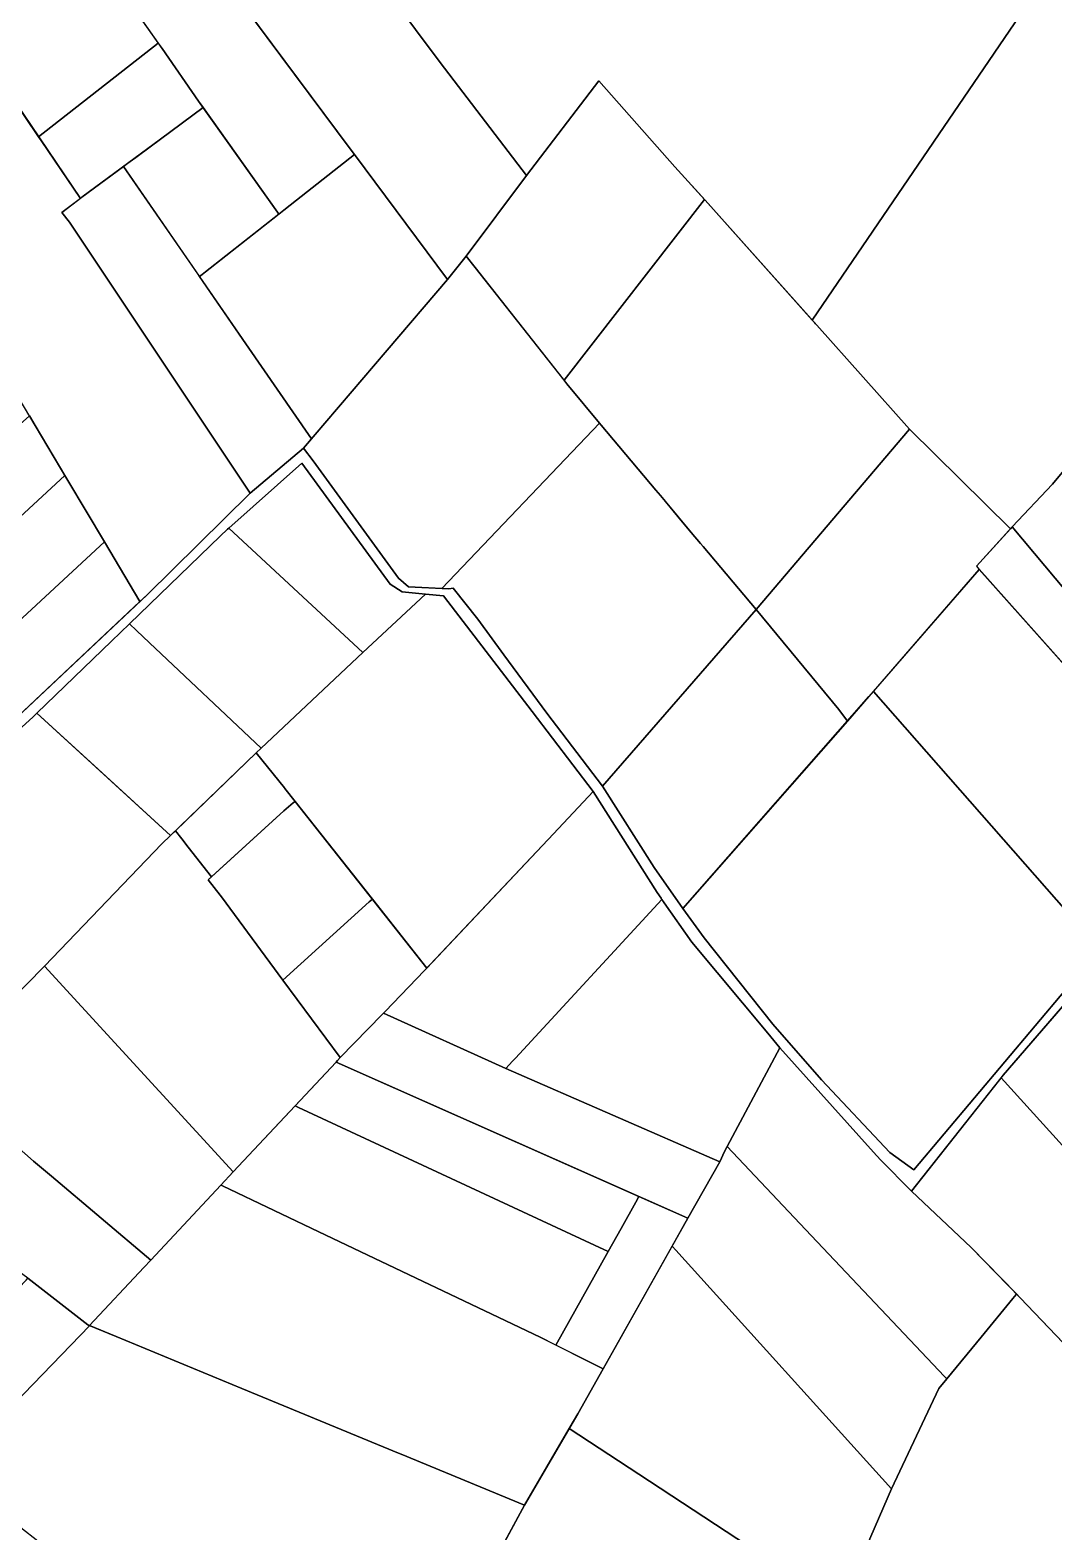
# Model space of a CAD drawing. Header units: metres. Extents: x 3 to 1005126, y 39 to 4383651.
# Drawn here: x 491575.7 to 491906.3, y 4371066 to 4371550.6 of the extents above; entities that cross this region are included whole.
import ezdxf

# ---------------------------------------------------------------- set-up
doc = ezdxf.new("R2010")
doc.units = ezdxf.units.M
doc.header["$MEASUREMENT"] = 0
doc.layers.add('TM_Llucmajor', color=7, linetype='Continuous')

msp = doc.modelspace()

# ---------------------------------------------------------------- linework, layer by layer
at = {"layer": 'TM_Llucmajor', "linetype": 'Continuous', "flags": 128}
for points in [[(491533.22, 4371740.33), (491553.79, 4371752.37), (491580.68, 4371715.22), (491611.73, 4371672.31), (491683.87, 4371572.62), (491708.13, 4371540.06), (491736.02, 4371503.63), (491716.49, 4371477.61), (491710.49, 4371470.11), (491680.49, 4371510.4), (491679.08, 4371512.26), (491612.21, 4371601.97), (491613.68, 4371603.07), (491628.06, 4371613.75), (491532.7, 4371740.04), (491533.22, 4371740.33)], [(491945.7, 4371629.33), (492027.4, 4371564.14), (492118.59, 4371492.23), (492119.54, 4371486.03), (492084.79, 4371442.43), (492061.7, 4371413.47), (491969.88, 4371481.43), (491905.79, 4371404.02), (491892.81, 4371390.25), (491892.28, 4371389.68), (491859.64, 4371421.82), (491829.7, 4371455.35), (491829.27, 4371455.84), (491828.92, 4371456.23), (491828.24, 4371456.99), (491945.7, 4371629.33)], [(491618.35, 4371544.62), (491597.8, 4371573.73), (491575.93, 4371604.7), (491576.14, 4371604.85), (491598.3, 4371620.6), (491599.4, 4371619.15), (491679.08, 4371512.26), (491680.49, 4371510.4), (491661.75, 4371495.68), (491657.64, 4371492.45), (491656.05, 4371491.2), (491655.62, 4371491.8), (491630.08, 4371527.67), (491618.35, 4371544.62)], [(491578.49, 4371516.12), (491560.22, 4371543.03), (491559.54, 4371544.01), (491568.88, 4371551.26), (491585.05, 4371563.82), (491597.8, 4371573.73), (491617.13, 4371546.34), (491578.49, 4371516.12)], [(491549.06, 4371471.06), (491548.26, 4371472.44), (491528.84, 4371505.5), (491522.89, 4371516.06), (491525.26, 4371517.99), (491538.4, 4371527.58), (491559.54, 4371544.01), (491560.22, 4371543.03), (491591.96, 4371496.27), (491585.96, 4371491.69), (491588.47, 4371488.54), (491646.73, 4371401.19), (491613.4, 4371368.29), (491611.18, 4371366.2), (491599.74, 4371385.44), (491587.88, 4371405.25), (491577.36, 4371423.03), (491565.23, 4371443.28), (491556.19, 4371458.89), (491555.6, 4371459.89), (491549.06, 4371471.06)], [(491618.35, 4371544.62), (491630.08, 4371527.67), (491631.57, 4371525.57), (491617.78, 4371515.34), (491592.47, 4371496.66), (491591.96, 4371496.27), (491579.28, 4371514.96), (491578.49, 4371516.12), (491617.13, 4371546.34), (491618.35, 4371544.62)], [(491748.14, 4371437.58), (491719.42, 4371473.91), (491716.49, 4371477.61), (491736.02, 4371503.63), (491759.31, 4371534.19), (491783.91, 4371506.45), (491793.45, 4371495.95), (491748.14, 4371437.58)], [(491655.62, 4371491.8), (491656.05, 4371491.2), (491632.33, 4371472.58), (491631.25, 4371471.72), (491630.4, 4371471.06), (491629.84, 4371471.87), (491605.91, 4371506.58), (491606.89, 4371507.3), (491608.02, 4371508.14), (491609.82, 4371509.46), (491610.73, 4371510.14), (491617.78, 4371515.34), (491631.57, 4371525.57), (491655.62, 4371491.8)], [(491680.49, 4371510.4), (491710.49, 4371470.11), (491667.11, 4371419.33), (491666.54, 4371418.67), (491645.39, 4371449.33), (491630.4, 4371471.06), (491631.25, 4371471.72), (491632.33, 4371472.58), (491657.64, 4371492.45), (491661.75, 4371495.68), (491680.49, 4371510.4)], [(491666.54, 4371418.67), (491664.01, 4371415.71), (491646.73, 4371401.19), (491588.47, 4371488.54), (491585.96, 4371491.69), (491592.47, 4371496.66), (491605.91, 4371506.58), (491645.39, 4371449.33), (491666.54, 4371418.67)], [(491793.69, 4371495.69), (491829.7, 4371455.35), (491859.64, 4371421.82), (491810.08, 4371363.66), (491793.01, 4371383.98), (491792.19, 4371384.95), (491789.2, 4371388.51), (491785.84, 4371392.5), (491780.86, 4371398.42), (491779.2, 4371400.4), (491777.78, 4371402.08), (491760.04, 4371423.14), (491749.01, 4371436.47), (491748.14, 4371437.58), (491793.45, 4371495.95), (491793.69, 4371495.69)], [(491708.63, 4371370.43), (491697.89, 4371370.97), (491694.63, 4371373.74), (491667.17, 4371411.6), (491664.01, 4371415.71), (491710.49, 4371470.11), (491716.49, 4371477.61), (491719.42, 4371473.91), (491749.01, 4371436.47), (491759.53, 4371423.76), (491708.63, 4371370.43)], [(491925.89, 4371428.29), (491927.06, 4371429.7), (491972.22, 4371395.72), (491931.65, 4371344), (491892.81, 4371390.25), (491905.79, 4371404.02), (491925.89, 4371428.29)], [(491553.57, 4371401.63), (491551.39, 4371404.11), (491557.71, 4371410.26), (491575.49, 4371426.16), (491577.36, 4371423.03), (491586.9, 4371406.91), (491566.58, 4371388.06), (491566.32, 4371387.82), (491554.93, 4371400.22), (491553.57, 4371401.63)], [(491710.91, 4371370.32), (491708.63, 4371370.43), (491759.53, 4371423.76), (491760.04, 4371423.14), (491777.78, 4371402.08), (491779.2, 4371400.4), (491780.76, 4371398.55), (491789.2, 4371388.51), (491792.19, 4371384.95), (491793.01, 4371383.98), (491810.08, 4371363.66), (491760.47, 4371306.63), (491742.51, 4371330.2), (491728.72, 4371349.01), (491720.27, 4371360.52), (491712.31, 4371370.49), (491710.91, 4371370.32)], [(491881.23, 4371377.59), (491882.17, 4371376.53), (491846.53, 4371335.51), (491839.61, 4371327.65), (491836.86, 4371331.36), (491810.08, 4371363.66), (491859.64, 4371421.82), (491892.28, 4371389.68), (491881.23, 4371377.59)], [(491530.59, 4371354.7), (491564.5, 4371386.13), (491566.58, 4371388.06), (491586.9, 4371406.91), (491587.88, 4371405.25), (491599.74, 4371385.44), (491545.34, 4371335.14), (491530.59, 4371354.7)], [(491683.19, 4371349.73), (491639.9, 4371389.89), (491663.46, 4371410.85), (491691.94, 4371371.79), (491695.87, 4371369.32), (491703.37, 4371368.58), (491683.19, 4371349.73)], [(491610.04, 4371356.9), (491607.79, 4371359.02), (491637.06, 4371387.24), (491639.41, 4371389.49), (491639.9, 4371389.89), (491683.19, 4371349.73), (491650.3, 4371318.91), (491614.26, 4371352.92), (491610.04, 4371356.9)], [(491956.02, 4371293.72), (491881.23, 4371377.59), (491892.81, 4371390.25), (491931.65, 4371344), (491970.74, 4371302.49), (491956.02, 4371293.72)], [(491611.18, 4371366.2), (491556.57, 4371314.96), (491555.74, 4371321.4), (491545.34, 4371335.14), (491599.74, 4371385.44), (491611.18, 4371366.2)], [(491921.09, 4371254.08), (491847.99, 4371337.19), (491882.17, 4371376.53), (491956.02, 4371293.72), (491921.09, 4371254.08)], [(491661.28, 4371301.71), (491657.95, 4371305.91), (491657.85, 4371306.08), (491648.68, 4371317.34), (491650.3, 4371318.91), (491683.19, 4371349.73), (491703.37, 4371368.58), (491709.16, 4371368), (491737.77, 4371330.7), (491757.55, 4371304.91), (491744.69, 4371291.27), (491703.82, 4371247.93), (491661.28, 4371301.71)], [(491786.41, 4371267.21), (491777.2, 4371280.41), (491760.47, 4371306.63), (491810.08, 4371363.66), (491836.86, 4371331.36), (491839.61, 4371327.65), (491786.41, 4371267.21)], [(491621.06, 4371290.7), (491597.7, 4371312.08), (491577.9, 4371330.2), (491602.02, 4371353.45), (491607.79, 4371359.02), (491610.04, 4371356.9), (491614.26, 4371352.92), (491650.3, 4371318.91), (491648.68, 4371317.34), (491621.06, 4371290.7)], [(491793.31, 4371257.67), (491786.41, 4371267.21), (491846.53, 4371335.51), (491847.99, 4371337.19), (491921.09, 4371254.08), (491919.77, 4371252.59), (491861.05, 4371182.82), (491853.24, 4371188.41), (491831.2, 4371211.86), (491815.5, 4371229.81), (491793.31, 4371257.67)], [(491491.09, 4371251.17), (491576.68, 4371329.02), (491577.9, 4371330.2), (491621.06, 4371290.7), (491618.23, 4371287.98), (491580.37, 4371248.55), (491545.5, 4371213.19), (491523.5, 4371228.61), (491521.66, 4371227.98), (491505.64, 4371238.46), (491489.83, 4371248.99), (491491.09, 4371251.17)], [(491622.67, 4371292.17), (491622.63, 4371292.22), (491648.68, 4371317.34), (491657.85, 4371306.08), (491657.95, 4371305.91), (491661.28, 4371301.71), (491660.65, 4371301.3), (491657.7, 4371298.62), (491634.27, 4371277.36), (491626.74, 4371286.97), (491624.68, 4371289.61), (491622.67, 4371292.17)], [(491685.24, 4371269.3), (491657.37, 4371244.08), (491637.52, 4371270.9), (491637.05, 4371271.51), (491633.24, 4371276.43), (491657.7, 4371298.62), (491660.65, 4371301.3), (491661.28, 4371301.71), (491686.23, 4371270.17), (491685.24, 4371269.3)], [(491732.46, 4371218.91), (491731.46, 4371217.88), (491729.33, 4371215.52), (491689.82, 4371233.43), (491690.31, 4371233.94), (491703.11, 4371247.18), (491744.69, 4371291.27), (491757.55, 4371304.91), (491778.22, 4371272.38), (491779.43, 4371270.47), (491779.72, 4371270.05), (491732.46, 4371218.91)], [(491621.06, 4371290.7), (491622.63, 4371292.22), (491622.67, 4371292.17), (491624.68, 4371289.61), (491626.74, 4371286.97), (491634.27, 4371277.36), (491633.24, 4371276.43), (491637.05, 4371271.51), (491637.52, 4371270.9), (491657.37, 4371244.08), (491675.88, 4371219.08), (491674.96, 4371218.08), (491674.49, 4371217.57), (491641.34, 4371182.18), (491580.37, 4371248.55), (491618.23, 4371287.98), (491621.06, 4371290.7)], [(491685.24, 4371269.3), (491686.23, 4371270.17), (491703.82, 4371247.93), (491703.11, 4371247.18), (491690.31, 4371233.94), (491689.82, 4371233.43), (491689.4, 4371233), (491675.88, 4371219.08), (491657.37, 4371244.08), (491685.24, 4371269.3)], [(491732.46, 4371218.91), (491779.72, 4371270.05), (491780.43, 4371269.04), (491789.35, 4371256.35), (491813.85, 4371226.97), (491817.82, 4371222.21), (491799.89, 4371188.82), (491798.39, 4371185.48), (491729.33, 4371215.52), (491731.46, 4371217.88), (491732.46, 4371218.91)], [(491546.11, 4371212.76), (491545.5, 4371213.19), (491580.37, 4371248.55), (491641.34, 4371182.18), (491637.36, 4371177.93), (491614.7, 4371153.74), (491582.67, 4371180.76), (491576.86, 4371185.66), (491546.11, 4371212.76)], [(491889.91, 4371213.36), (491913.9, 4371241.16), (491978.28, 4371156.78), (491978.32, 4371156.73), (491967.82, 4371147.5), (491957.69, 4371138.59), (491956.9, 4371137.9), (491889.25, 4371212.53), (491889.91, 4371213.36)], [(491788.09, 4371167.22), (491674.49, 4371217.57), (491674.96, 4371218.08), (491675.88, 4371219.08), (491689.4, 4371233), (491689.82, 4371233.43), (491729.33, 4371215.52), (491798.39, 4371185.48), (491788.09, 4371167.22)], [(491882.76, 4371128.92), (491871.68, 4371115.4), (491870.97, 4371116.16), (491824.28, 4371165.54), (491800.75, 4371190.43), (491817.82, 4371222.21), (491847.98, 4371188.55), (491850.24, 4371186.03), (491860.29, 4371175.98), (491879.58, 4371157.81), (491894.13, 4371142.81), (491894.02, 4371142.67), (491892.95, 4371141.37), (491882.76, 4371128.92)], [(491662.41, 4371202.95), (491661.28, 4371203.47), (491674.49, 4371217.57), (491772.24, 4371174.25), (491771.23, 4371172.44), (491766.5, 4371163.95), (491762.37, 4371156.53), (491757.96, 4371158.57), (491662.41, 4371202.95)], [(491594.93, 4371132.63), (491594.34, 4371132.87), (491575.02, 4371147.9), (491554.34, 4371162.99), (491522.87, 4371130.97), (491489.23, 4371157.96), (491546.11, 4371212.76), (491576.86, 4371185.66), (491582.67, 4371180.76), (491614.7, 4371153.74), (491612.43, 4371151.31), (491594.93, 4371132.63)], [(491956.9, 4371137.9), (491925.36, 4371110.16), (491895.37, 4371141.54), (491879.58, 4371157.81), (491860.29, 4371175.98), (491889.25, 4371212.53), (491956.9, 4371137.9)], [(491661.28, 4371203.47), (491662.41, 4371202.95), (491757.96, 4371158.57), (491762.37, 4371156.53), (491745.51, 4371126.27), (491740.37, 4371128.84), (491671.2, 4371161.8), (491637.9, 4371177.67), (491637.36, 4371177.93), (491641.34, 4371182.18), (491661.28, 4371203.47)], [(491870.97, 4371116.16), (491871.68, 4371115.4), (491869.14, 4371112.31), (491853.77, 4371079.95), (491784.18, 4371156.97), (491783.03, 4371158.24), (491788.09, 4371167.22), (491798.39, 4371185.48), (491799.89, 4371188.82), (491800.75, 4371190.43), (491824.28, 4371165.54), (491870.97, 4371116.16)], [(491594.93, 4371132.63), (491612.43, 4371151.31), (491614.7, 4371153.74), (491637.36, 4371177.93), (491637.9, 4371177.67), (491671.2, 4371161.8), (491740.37, 4371128.84), (491760.72, 4371118.66), (491752.52, 4371104.1), (491735.3, 4371074.64), (491695.56, 4371091.09), (491694.7, 4371091.45), (491644.09, 4371112.33), (491603.51, 4371129.09), (491594.93, 4371132.63)], [(491760.72, 4371118.66), (491760.49, 4371118.77), (491745.51, 4371126.27), (491762.37, 4371156.53), (491766.5, 4371163.95), (491771.23, 4371172.44), (491772.24, 4371174.25), (491788.09, 4371167.22), (491760.72, 4371118.66)], [(491853.77, 4371079.95), (491837.34, 4371041.98), (491835.56, 4371043.15), (491772.22, 4371084.69), (491749.78, 4371099.41), (491752.52, 4371104.1), (491760.72, 4371118.66), (491783.03, 4371158.24), (491784.18, 4371156.97), (491853.77, 4371079.95)], [(491594.34, 4371132.87), (491594.6, 4371132.76), (491594.86, 4371132.56), (491549.41, 4371085.56), (491549.35, 4371085.61), (491547.99, 4371086.67), (491529.2, 4371098.93), (491528.53, 4371099.29), (491574.45, 4371147.3), (491575.02, 4371147.9), (491594.34, 4371132.87)], [(491824.2, 4371011.6), (491727.7, 4371060.59), (491735.3, 4371074.64), (491749.78, 4371099.41), (491772.22, 4371084.69), (491835.56, 4371043.15), (491837.34, 4371041.98), (491824.2, 4371011.6)]]:
    msp.add_lwpolyline(points, close=True, dxfattribs=at)
for points in [[(491945.7, 4371629.33), (491828.24, 4371456.99), (491793.69, 4371495.69), (491783.91, 4371506.45), (491759.31, 4371534.19), (491736.02, 4371503.63), (491708.13, 4371540.06), (491683.87, 4371572.62)], [(491556.57, 4371314.96), (491613.4, 4371368.29), (491646.73, 4371401.19), (491664.01, 4371415.71), (491667.17, 4371411.6), (491694.63, 4371373.74), (491697.89, 4371370.97), (491710.91, 4371370.32), (491712.31, 4371370.49), (491720.27, 4371360.52), (491728.72, 4371349.01), (491742.51, 4371330.2), (491760.47, 4371306.63), (491777.2, 4371280.41), (491786.41, 4371267.21), (491793.31, 4371257.67), (491815.5, 4371229.81), (491831.2, 4371211.86), (491853.24, 4371188.41), (491861.05, 4371182.82), (491919.77, 4371252.59)], [(491914.63, 4371242.01), (491889.91, 4371213.36), (491860.29, 4371175.98), (491850.24, 4371186.03), (491847.98, 4371188.55), (491817.82, 4371222.21), (491813.85, 4371226.97), (491789.35, 4371256.35), (491780.43, 4371269.04), (491779.43, 4371270.47), (491778.22, 4371272.38), (491757.55, 4371304.91), (491737.77, 4371330.7), (491709.16, 4371368), (491703.37, 4371368.58), (491695.87, 4371369.32), (491691.94, 4371371.79), (491663.46, 4371410.85), (491639.9, 4371389.89), (491639.41, 4371389.49), (491637.06, 4371387.24), (491607.79, 4371359.02), (491602.02, 4371353.45), (491577.9, 4371330.2), (491576.68, 4371329.02), (491491.09, 4371251.17)], [(491837.34, 4371041.98), (491853.77, 4371079.95), (491869.12, 4371112.29), (491869.14, 4371112.31), (491871.68, 4371115.4), (491882.76, 4371128.92), (491892.95, 4371141.37), (491894.02, 4371142.67), (491894.13, 4371142.81), (491895.37, 4371141.54), (491925.58, 4371109.93)], [(491606.45, 4371041.05), (491574.3, 4371066.14), (491551.58, 4371083.87), (491549.41, 4371085.56), (491594.86, 4371132.56), (491594.6, 4371132.76), (491603.51, 4371129.09), (491644.09, 4371112.33), (491694.7, 4371091.45), (491695.56, 4371091.09), (491735.3, 4371074.64), (491735.3, 4371074.64), (491726.61, 4371058.57)]]:
    msp.add_lwpolyline(points, dxfattribs=at)

doc.saveas('drawing.dxf')
